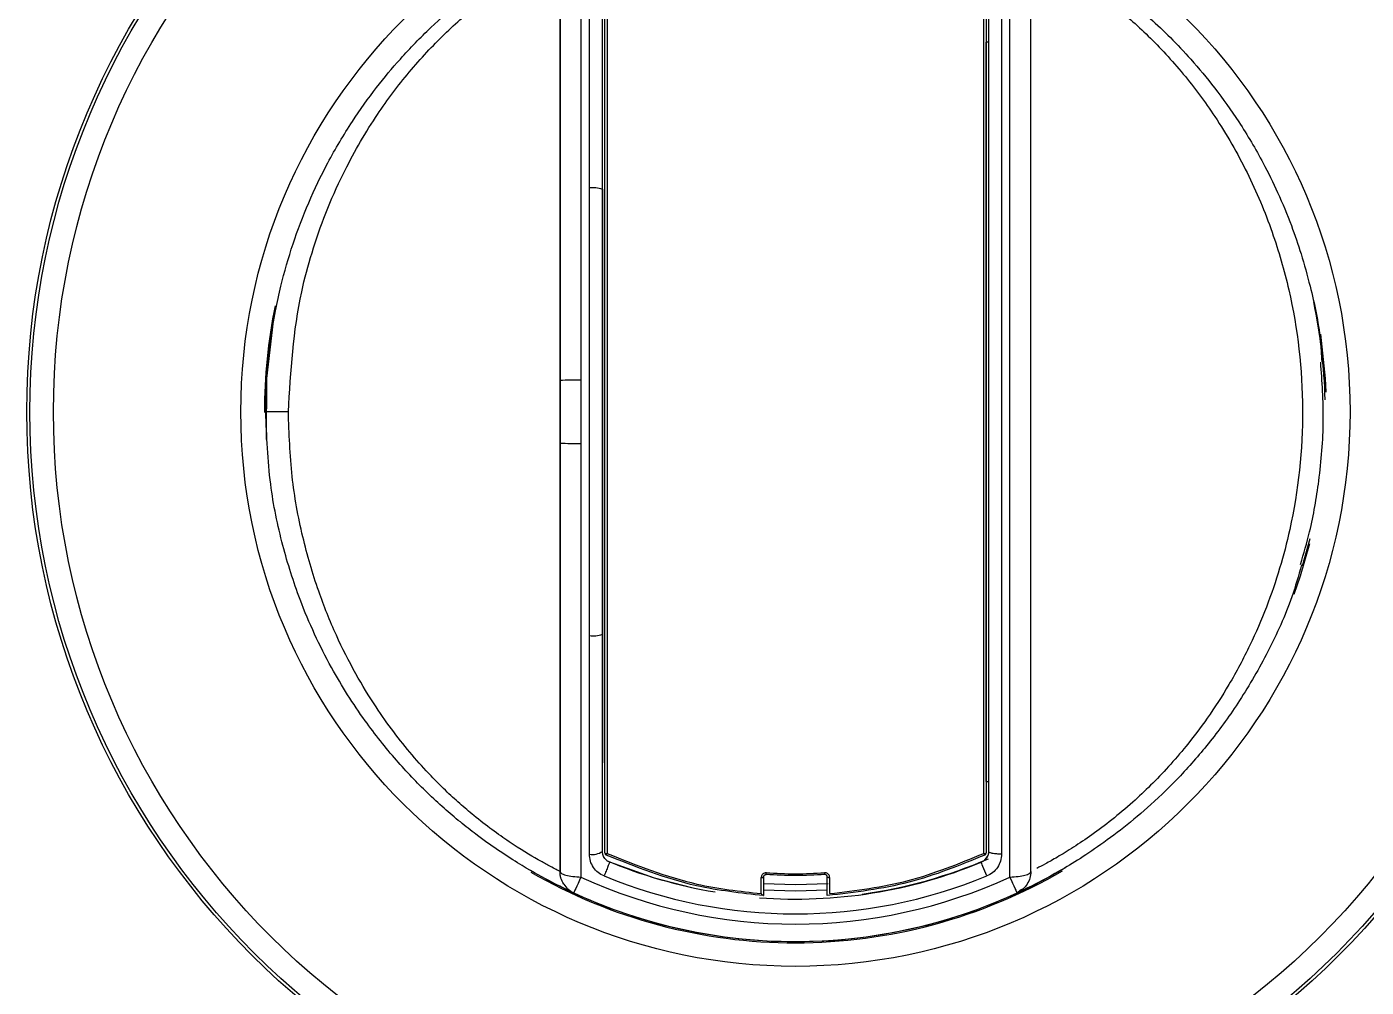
# Model space of a CAD drawing. Extents: x 14808 to 20058, y -13198 to -11680.
# Drawn here: x 19340.36 to 19354.58, y -12018.5 to -12008.3 of the extents above; entities that cross this region are included whole.
import ezdxf

# ---------------------------------------------------------------- set-up
doc = ezdxf.new("R2010")
doc.units = 0
doc.header["$LTSCALE"] = 7
doc.header["$MEASUREMENT"] = 0
doc.layers.add('Layer 5', color=7, linetype='CONTINUOUS')

# ---------------------------------------------------------------- blocks, each defined once
blk = doc.blocks.new('block 37')
at = {"layer": 'Layer 5', "color": 9, "lineweight": 25, "true_color": 0xc4c4c4}
blk.add_lwpolyline([(257.952, 160.02), (257.952, 120.969)], dxfattribs=at)
blk = doc.blocks.new('block 38')
at = {"layer": 'Layer 5', "color": 9, "lineweight": 25, "true_color": 0xc4c4c4}
blk.add_lwpolyline([(257.953, 160.02), (257.953, 120.969)], dxfattribs=at)
blk = doc.blocks.new('block 39')
at = {"layer": 'Layer 5', "color": 9, "lineweight": 25, "true_color": 0xc4c4c4}
blk.add_lwpolyline([(277.953, 120.969), (277.953, 160.02)], dxfattribs=at)
blk = doc.blocks.new('block 40')
at = {"layer": 'Layer 5', "color": 9, "lineweight": 25, "true_color": 0xc4c4c4}
blk.add_lwpolyline([(277.953, 120.969), (277.953, 160.02)], dxfattribs=at)
blk = doc.blocks.new('block 42')
at = {"layer": 'Layer 5', "color": 9, "lineweight": 25, "true_color": 0xc4c4c4}
blk.add_open_spline([(259.939, 121.431), (259.884, 121.487), (259.83, 121.544), (259.799, 121.609), (259.768, 121.675), (259.761, 121.749), (259.753, 121.823)], degree=3, knots=[0, 0, 0, 0, 1, 1, 1, 2, 2, 2, 2], dxfattribs=at)
blk = doc.blocks.new('block 43')
at = {"layer": 'Layer 5', "color": 9, "lineweight": 25, "true_color": 0xc4c4c4}
blk.add_lwpolyline([(276.153, 121.823), (276.133, 121.679)], dxfattribs=at)
blk = doc.blocks.new('block 44')
at = {"layer": 'Layer 5', "color": 9, "lineweight": 25, "true_color": 0xc4c4c4}
blk.add_lwpolyline([(276.106, 121.622), (276.068, 121.542)], dxfattribs=at)
blk = doc.blocks.new('block 45')
at = {"layer": 'Layer 5', "color": 9, "lineweight": 25, "true_color": 0xc4c4c4}
blk.add_lwpolyline([(276.12, 121.641), (275.967, 121.431)], dxfattribs=at)
blk = doc.blocks.new('block 46')
at = {"layer": 'Layer 5', "color": 9, "lineweight": 25, "true_color": 0xc4c4c4}
blk.add_lwpolyline([(277.365, 120.058), (277.549, 120.217)], dxfattribs=at)
blk = doc.blocks.new('block 47')
at = {"layer": 'Layer 5', "color": 9, "lineweight": 25, "true_color": 0xc4c4c4}
blk.add_lwpolyline([(277.603, 120.21), (277.604, 120.211)], dxfattribs=at)
blk = doc.blocks.new('block 49')
at = {"layer": 'Layer 5', "color": 9, "lineweight": 25, "true_color": 0xc4c4c4}
blk.add_open_spline([(289.406, 134.014), (289.542, 134.474), (289.679, 134.933), (289.792, 135.399), (289.966, 136.11), (290.087, 136.835), (290.181, 137.563), (290.292, 138.416), (290.368, 139.275), (290.374, 140.133), (290.38, 140.959), (290.322, 141.784), (290.264, 142.609)], degree=3, knots=[0, 0, 0, 0, 1, 1, 1, 2, 2, 2, 3, 3, 3, 4, 4, 4, 4], dxfattribs=at)
blk = doc.blocks.new('block 851')
at = {"layer": 'Layer 5', "color": 9, "lineweight": 25, "true_color": 0xc4c4c4}
blk.add_lwpolyline([(266.503, 120.026), (266.503, 120.714)], dxfattribs=at)
blk = doc.blocks.new('block 852')
at = {"layer": 'Layer 5', "color": 9, "lineweight": 25, "true_color": 0xc4c4c4}
blk.add_open_spline([(259.952, 121.736), (261.207, 121.234), (262.462, 120.731), (263.77, 120.436), (264.665, 120.235), (265.584, 120.13), (266.503, 120.026)], degree=3, knots=[0, 0, 0, 0, 1, 1, 1, 2, 2, 2, 2], dxfattribs=at)
blk = doc.blocks.new('block 853')
at = {"layer": 'Layer 5', "color": 9, "lineweight": 25, "true_color": 0xc4c4c4}
blk.add_lwpolyline([(259.952, 159.254), (259.952, 121.736)], dxfattribs=at)
blk = doc.blocks.new('block 855')
at = {"layer": 'Layer 5', "color": 9, "lineweight": 25, "true_color": 0xc4c4c4}
blk.add_lwpolyline([(275.953, 121.736), (275.953, 159.254)], dxfattribs=at)
blk = doc.blocks.new('block 856')
at = {"layer": 'Layer 5', "color": 9, "lineweight": 25, "true_color": 0xc4c4c4}
blk.add_open_spline([(269.403, 120.026), (270.53, 120.164), (271.658, 120.301), (272.746, 120.585), (273.842, 120.87), (274.897, 121.303), (275.953, 121.736)], degree=3, knots=[0, 0, 0, 0, 1, 1, 1, 2, 2, 2, 2], dxfattribs=at)
blk = doc.blocks.new('block 857')
at = {"layer": 'Layer 5', "color": 9, "lineweight": 25, "true_color": 0xc4c4c4}
blk.add_lwpolyline([(269.403, 120.714), (269.403, 120.026)], dxfattribs=at)
blk = doc.blocks.new('block 858')
at = {"layer": 'Layer 5', "color": 9, "lineweight": 25, "true_color": 0xc4c4c4}
blk.add_open_spline([(269.403, 120.714), (269.401, 120.735), (269.399, 120.757), (269.393, 120.777), (269.386, 120.798), (269.375, 120.818), (269.362, 120.835), (269.348, 120.853), (269.332, 120.868), (269.313, 120.88), (269.296, 120.893), (269.276, 120.902), (269.254, 120.907), (269.234, 120.913), (269.211, 120.913), (269.189, 120.913)], degree=3, knots=[0, 0, 0, 0, 1, 1, 1, 2, 2, 2, 3, 3, 3, 4, 4, 4, 5, 5, 5, 5], dxfattribs=at)
blk = doc.blocks.new('block 859')
at = {"layer": 'Layer 5', "color": 9, "lineweight": 25, "true_color": 0xc4c4c4}
blk.add_open_spline([(266.717, 120.913), (267.129, 120.893), (267.541, 120.871), (267.953, 120.871), (268.365, 120.871), (268.777, 120.893), (269.189, 120.913)], degree=3, knots=[0, 0, 0, 0, 1, 1, 1, 2, 2, 2, 2], dxfattribs=at)
blk = doc.blocks.new('block 860')
at = {"layer": 'Layer 5', "color": 9, "lineweight": 25, "true_color": 0xc4c4c4}
blk.add_open_spline([(266.717, 120.913), (266.699, 120.913), (266.681, 120.913), (266.664, 120.91), (266.642, 120.906), (266.621, 120.898), (266.601, 120.886), (266.581, 120.875), (266.564, 120.859), (266.549, 120.842), (266.534, 120.824), (266.522, 120.803), (266.515, 120.782), (266.507, 120.76), (266.505, 120.737), (266.503, 120.714)], degree=3, knots=[0, 0, 0, 0, 1, 1, 1, 2, 2, 2, 3, 3, 3, 4, 4, 4, 5, 5, 5, 5], dxfattribs=at)
blk = doc.blocks.new('block 861')
at = {"layer": 'Layer 5', "color": 9, "lineweight": 25, "true_color": 0xc4c4c4}
blk.add_open_spline([(259.853, 121.759), (259.881, 121.738), (259.918, 121.73), (259.952, 121.736)], degree=3, dxfattribs=at)
blk = doc.blocks.new('block 862')
at = {"layer": 'Layer 5', "color": 9, "lineweight": 25, "true_color": 0xc4c4c4}
blk.add_lwpolyline([(259.853, 121.759), (259.853, 159.231)], dxfattribs=at)
blk = doc.blocks.new('block 864')
at = {"layer": 'Layer 5', "color": 9, "lineweight": 25, "true_color": 0xc4c4c4}
blk.add_lwpolyline([(276.053, 159.231), (276.053, 121.759)], dxfattribs=at)
blk = doc.blocks.new('block 865')
at = {"layer": 'Layer 5', "color": 9, "lineweight": 25, "true_color": 0xc4c4c4}
blk.add_open_spline([(275.953, 121.736), (275.988, 121.73), (276.024, 121.738), (276.053, 121.759)], degree=3, dxfattribs=at)
blk = doc.blocks.new('block 870')
at = {"layer": 'Layer 5', "color": 9, "lineweight": 25, "true_color": 0xc4c4c4}
blk.add_open_spline([(266.503, 120.026), (266.513, 120.015), (266.522, 120.006), (266.531, 119.997), (266.543, 119.985), (266.555, 119.974), (266.567, 119.964), (266.575, 119.958), (266.582, 119.951), (266.588, 119.948), (266.593, 119.945), (266.596, 119.944), (266.599, 119.943)], degree=3, knots=[0, 0, 0, 0, 1, 1, 1, 2, 2, 2, 3, 3, 3, 4, 4, 4, 4], dxfattribs=at)
blk = doc.blocks.new('block 871')
at = {"layer": 'Layer 5', "color": 9, "lineweight": 25, "true_color": 0xc4c4c4}
blk.add_open_spline([(266.599, 119.943), (265.64, 120.048), (264.681, 120.153), (263.748, 120.363), (262.434, 120.659), (261.172, 121.163), (259.91, 121.668)], degree=3, knots=[0, 0, 0, 0, 1, 1, 1, 2, 2, 2, 2], dxfattribs=at)
blk = doc.blocks.new('block 872')
at = {"layer": 'Layer 5', "color": 9, "lineweight": 25, "true_color": 0xc4c4c4}
blk.add_open_spline([(259.91, 121.668), (259.929, 121.688), (259.943, 121.71), (259.952, 121.736)], degree=3, dxfattribs=at)
blk = doc.blocks.new('block 873')
at = {"layer": 'Layer 5', "color": 9, "lineweight": 25, "true_color": 0xc4c4c4}
blk.add_open_spline([(275.995, 121.668), (274.934, 121.233), (273.873, 120.798), (272.771, 120.512), (271.644, 120.219), (270.475, 120.081), (269.306, 119.943)], degree=3, knots=[0, 0, 0, 0, 1, 1, 1, 2, 2, 2, 2], dxfattribs=at)
blk = doc.blocks.new('block 874')
at = {"layer": 'Layer 5', "color": 9, "lineweight": 25, "true_color": 0xc4c4c4}
blk.add_open_spline([(275.953, 121.736), (275.962, 121.71), (275.976, 121.688), (275.995, 121.668)], degree=3, dxfattribs=at)
blk = doc.blocks.new('block 875')
at = {"layer": 'Layer 5', "color": 9, "lineweight": 25, "true_color": 0xc4c4c4}
blk.add_open_spline([(259.853, 121.759), (259.853, 121.72), (259.875, 121.684), (259.91, 121.668)], degree=3, dxfattribs=at)
blk = doc.blocks.new('block 876')
at = {"layer": 'Layer 5', "color": 9, "lineweight": 25, "true_color": 0xc4c4c4}
blk.add_open_spline([(275.995, 121.668), (276.03, 121.684), (276.053, 121.72), (276.053, 121.759)], degree=3, dxfattribs=at)
blk = doc.blocks.new('block 879')
at = {"layer": 'Layer 5', "color": 9, "lineweight": 25, "true_color": 0xc4c4c4}
blk.add_open_spline([(269.189, 120.913), (269.19, 120.888), (269.193, 120.863), (269.196, 120.837)], degree=3, dxfattribs=at)
blk = doc.blocks.new('block 880')
at = {"layer": 'Layer 5', "color": 9, "lineweight": 25, "true_color": 0xc4c4c4}
blk.add_open_spline([(269.196, 120.837), (268.782, 120.816), (268.367, 120.795), (267.953, 120.795), (267.539, 120.795), (267.124, 120.816), (266.71, 120.837)], degree=3, knots=[0, 0, 0, 0, 1, 1, 1, 2, 2, 2, 2], dxfattribs=at)
blk = doc.blocks.new('block 881')
at = {"layer": 'Layer 5', "color": 9, "lineweight": 25, "true_color": 0xc4c4c4}
blk.add_open_spline([(266.71, 120.837), (266.712, 120.863), (266.715, 120.888), (266.717, 120.913)], degree=3, dxfattribs=at)
blk = doc.blocks.new('block 882')
at = {"layer": 'Layer 5', "color": 9, "lineweight": 25, "true_color": 0xc4c4c4}
blk.add_open_spline([(266.603, 120.738), (266.604, 120.749), (266.605, 120.76), (266.608, 120.771), (266.612, 120.782), (266.618, 120.793), (266.626, 120.802), (266.633, 120.81), (266.642, 120.817), (266.652, 120.824), (266.661, 120.829), (266.672, 120.834), (266.683, 120.836), (266.692, 120.837), (266.701, 120.837), (266.71, 120.837)], degree=3, knots=[0, 0, 0, 0, 1, 1, 1, 2, 2, 2, 3, 3, 3, 4, 4, 4, 5, 5, 5, 5], dxfattribs=at)
blk = doc.blocks.new('block 883')
at = {"layer": 'Layer 5', "color": 9, "lineweight": 25, "true_color": 0xc4c4c4}
blk.add_open_spline([(266.503, 120.714), (266.538, 120.707), (266.575, 120.715), (266.603, 120.738)], degree=3, dxfattribs=at)
blk = doc.blocks.new('block 884')
at = {"layer": 'Layer 5', "color": 9, "lineweight": 25, "true_color": 0xc4c4c4}
blk.add_open_spline([(269.302, 120.738), (269.331, 120.715), (269.367, 120.707), (269.403, 120.714)], degree=3, dxfattribs=at)
blk = doc.blocks.new('block 885')
at = {"layer": 'Layer 5', "color": 9, "lineweight": 25, "true_color": 0xc4c4c4}
blk.add_open_spline([(269.302, 120.738), (269.302, 120.749), (269.301, 120.759), (269.298, 120.769), (269.294, 120.78), (269.289, 120.789), (269.282, 120.798), (269.276, 120.807), (269.267, 120.815), (269.258, 120.821), (269.249, 120.827), (269.239, 120.832), (269.229, 120.834), (269.218, 120.837), (269.207, 120.837), (269.196, 120.837)], degree=3, knots=[0, 0, 0, 0, 1, 1, 1, 2, 2, 2, 3, 3, 3, 4, 4, 4, 5, 5, 5, 5], dxfattribs=at)
blk = doc.blocks.new('block 886')
at = {"layer": 'Layer 5', "color": 9, "lineweight": 25, "true_color": 0xc4c4c4}
blk.add_lwpolyline([(266.603, 120.738), (266.603, 119.942)], dxfattribs=at)
blk = doc.blocks.new('block 887')
at = {"layer": 'Layer 5', "color": 9, "lineweight": 25, "true_color": 0xc4c4c4}
blk.add_lwpolyline([(266.603, 119.942), (266.599, 119.943)], dxfattribs=at)
blk = doc.blocks.new('block 888')
at = {"layer": 'Layer 5', "color": 9, "lineweight": 25, "true_color": 0xc4c4c4}
blk.add_lwpolyline([(269.302, 119.942), (269.302, 120.738)], dxfattribs=at)
blk = doc.blocks.new('block 889')
at = {"layer": 'Layer 5', "color": 9, "lineweight": 25, "true_color": 0xc4c4c4}
blk.add_lwpolyline([(259.753, 149.946), (259.753, 159.17)], dxfattribs=at)
blk = doc.blocks.new('block 890')
at = {"layer": 'Layer 5', "color": 9, "lineweight": 25, "true_color": 0xc4c4c4}
blk.add_open_spline([(259.753, 149.948), (259.753, 148.784), (259.753, 147.62), (259.753, 146.452), (259.753, 144.31), (259.753, 142.156), (259.753, 140.005), (259.753, 137.796), (259.753, 135.591), (259.753, 133.388), (259.753, 131.186), (259.753, 128.986), (259.753, 126.819), (259.753, 126.405), (259.753, 125.993), (259.753, 125.581)], degree=3, knots=[0, 0, 0, 0, 1, 1, 1, 2, 2, 2, 3, 3, 3, 4, 4, 4, 5, 5, 5, 5], dxfattribs=at)
blk = doc.blocks.new('block 891')
at = {"layer": 'Layer 5', "color": 9, "lineweight": 25, "true_color": 0xc4c4c4}
blk.add_lwpolyline([(259.753, 121.82), (259.753, 131.044)], dxfattribs=at)
blk = doc.blocks.new('block 893')
at = {"layer": 'Layer 5', "color": 9, "lineweight": 25, "true_color": 0xc4c4c4}
blk.add_lwpolyline([(259.2, 150.004), (259.2, 159.283)], dxfattribs=at)
blk = doc.blocks.new('block 894')
at = {"layer": 'Layer 5', "color": 9, "lineweight": 25, "true_color": 0xc4c4c4}
blk.add_lwpolyline([(259.2, 130.987), (259.2, 150.004)], dxfattribs=at)
blk = doc.blocks.new('block 895')
at = {"layer": 'Layer 5', "color": 9, "lineweight": 25, "true_color": 0xc4c4c4}
blk.add_lwpolyline([(259.2, 121.707), (259.2, 130.987)], dxfattribs=at)
blk = doc.blocks.new('block 896')
at = {"layer": 'Layer 5', "color": 9, "lineweight": 25, "true_color": 0xc4c4c4}
blk.add_open_spline([(259.822, 120.777), (259.735, 120.822), (259.648, 120.867), (259.571, 120.926), (259.494, 120.986), (259.428, 121.061), (259.373, 121.143), (259.317, 121.225), (259.272, 121.316), (259.245, 121.41), (259.217, 121.506), (259.209, 121.606), (259.2, 121.707)], degree=3, knots=[0, 0, 0, 0, 1, 1, 1, 2, 2, 2, 3, 3, 3, 4, 4, 4, 4], dxfattribs=at)
blk = doc.blocks.new('block 897')
at = {"layer": 'Layer 5', "color": 9, "lineweight": 25, "true_color": 0xc4c4c4}
blk.add_open_spline([(259.822, 120.777), (265.03, 118.63), (270.875, 118.63), (276.083, 120.777)], degree=3, dxfattribs=at)
blk = doc.blocks.new('block 898')
at = {"layer": 'Layer 5', "color": 9, "lineweight": 25, "true_color": 0xc4c4c4}
blk.add_open_spline([(276.705, 121.707), (276.697, 121.606), (276.688, 121.506), (276.66, 121.41), (276.634, 121.316), (276.589, 121.225), (276.532, 121.143), (276.477, 121.061), (276.411, 120.986), (276.334, 120.926), (276.257, 120.867), (276.17, 120.822), (276.083, 120.777)], degree=3, knots=[0, 0, 0, 0, 1, 1, 1, 2, 2, 2, 3, 3, 3, 4, 4, 4, 4], dxfattribs=at)
blk = doc.blocks.new('block 899')
at = {"layer": 'Layer 5', "color": 9, "lineweight": 25, "true_color": 0xc4c4c4}
blk.add_open_spline([(276.705, 159.283), (276.705, 158.377), (276.705, 157.471), (276.705, 156.561), (276.705, 155.645), (276.705, 154.724), (276.705, 153.801), (276.705, 152.871), (276.705, 151.94), (276.705, 151.005), (276.705, 150.065), (276.705, 149.122), (276.705, 148.178), (276.705, 147.227), (276.705, 146.274), (276.705, 145.32), (276.705, 144.36), (276.705, 143.399), (276.705, 142.437), (276.705, 140.083), (276.705, 137.727), (276.705, 135.375), (276.705, 133.056), (276.705, 130.743), (276.705, 128.45), (276.705, 126.189), (276.705, 123.948), (276.705, 121.707)], degree=3, knots=[0, 0, 0, 0, 1, 1, 1, 2, 2, 2, 3, 3, 3, 4, 4, 4, 5, 5, 5, 6, 6, 6, 7, 7, 7, 8, 8, 8, 9, 9, 9, 9], dxfattribs=at)
blk = doc.blocks.new('block 902')
at = {"layer": 'Layer 5', "color": 9, "lineweight": 25, "true_color": 0xc4c4c4}
blk.add_lwpolyline([(258.843, 141.839), (258.843, 139.15)], dxfattribs=at)
blk = doc.blocks.new('block 903')
at = {"layer": 'Layer 5', "color": 9, "lineweight": 25, "true_color": 0xc4c4c4}
blk.add_open_spline([(258.843, 160.259), (258.843, 157.259), (258.843, 154.26), (258.843, 151.227), (258.843, 148.121), (258.843, 144.98), (258.843, 141.839)], degree=3, knots=[0, 0, 0, 0, 1, 1, 1, 2, 2, 2, 2], dxfattribs=at)
blk = doc.blocks.new('block 905')
at = {"layer": 'Layer 5', "color": 9, "lineweight": 25, "true_color": 0xc4c4c4}
blk.add_open_spline([(277.062, 120.731), (277.062, 123.94), (277.062, 127.15), (277.062, 130.394), (277.062, 133.718), (277.062, 137.078), (277.062, 140.439), (277.062, 143.819), (277.062, 147.199), (277.062, 150.542), (277.062, 153.805), (277.062, 157.032), (277.062, 160.259)], degree=3, knots=[0, 0, 0, 0, 1, 1, 1, 2, 2, 2, 3, 3, 3, 4, 4, 4, 4], dxfattribs=at)
blk = doc.blocks.new('block 906')
at = {"layer": 'Layer 5', "color": 9, "lineweight": 25, "true_color": 0xc4c4c4}
blk.add_open_spline([(258.843, 120.731), (264.624, 118.067), (271.281, 118.067), (277.062, 120.731)], degree=3, dxfattribs=at)
blk = doc.blocks.new('block 907')
at = {"layer": 'Layer 5', "color": 9, "lineweight": 25, "true_color": 0xc4c4c4}
blk.add_open_spline([(258.843, 139.15), (258.843, 136.01), (258.843, 132.869), (258.843, 129.763), (258.843, 126.731), (258.843, 123.731), (258.843, 120.731)], degree=3, knots=[0, 0, 0, 0, 1, 1, 1, 2, 2, 2, 2], dxfattribs=at)
blk = doc.blocks.new('block 908')
at = {"layer": 'Layer 5', "color": 9, "lineweight": 25, "true_color": 0xc4c4c4}
blk.add_open_spline([(276.705, 121.707), (276.672, 121.706), (276.639, 121.706), (276.606, 121.707), (276.571, 121.708), (276.536, 121.709), (276.503, 121.712), (276.468, 121.714), (276.434, 121.717), (276.402, 121.721), (276.37, 121.726), (276.34, 121.731), (276.313, 121.737), (276.286, 121.742), (276.262, 121.749), (276.241, 121.756), (276.22, 121.762), (276.203, 121.77), (276.19, 121.777), (276.167, 121.79), (276.16, 121.805), (276.153, 121.82)], degree=3, knots=[0, 0, 0, 0, 1, 1, 1, 2, 2, 2, 3, 3, 3, 4, 4, 4, 5, 5, 5, 6, 6, 6, 7, 7, 7, 7], dxfattribs=at)
blk = doc.blocks.new('block 909')
at = {"layer": 'Layer 5', "color": 9, "lineweight": 25, "true_color": 0xc4c4c4}
blk.add_open_spline([(276.153, 159.17), (276.153, 157.883), (276.153, 156.596), (276.153, 155.302), (276.153, 154.007), (276.153, 152.705), (276.153, 151.4), (276.153, 149.911), (276.153, 148.418), (276.153, 146.922), (276.153, 145.426), (276.153, 143.926), (276.153, 142.425), (276.153, 141.957), (276.153, 141.49), (276.153, 141.022), (276.153, 140.555), (276.153, 140.087), (276.153, 139.62), (276.153, 139.152), (276.153, 138.685), (276.153, 138.218), (276.153, 137.751), (276.153, 137.284), (276.153, 136.816), (276.153, 136.35), (276.153, 135.883), (276.153, 135.416), (276.153, 134.719), (276.153, 134.023), (276.153, 133.328), (276.153, 131.392), (276.153, 129.46), (276.153, 127.543), (276.153, 125.625), (276.153, 123.722), (276.153, 121.82)], degree=3, knots=[0, 0, 0, 0, 1, 1, 1, 2, 2, 2, 3, 3, 3, 4, 4, 4, 5, 5, 5, 6, 6, 6, 7, 7, 7, 8, 8, 8, 9, 9, 9, 10, 10, 10, 11, 11, 11, 12, 12, 12, 12], dxfattribs=at)
blk = doc.blocks.new('block 911')
at = {"layer": 'Layer 5', "color": 9, "lineweight": 25, "true_color": 0xc4c4c4}
blk.add_open_spline([(259.753, 149.946), (259.575, 150.005), (259.386, 150.025), (259.2, 150.004)], degree=3, dxfattribs=at)
blk = doc.blocks.new('block 912')
at = {"layer": 'Layer 5', "color": 9, "lineweight": 25, "true_color": 0xc4c4c4}
blk.add_open_spline([(259.753, 131.044), (259.753, 134.194), (259.753, 137.344), (259.753, 140.495), (259.753, 143.645), (259.753, 146.796), (259.753, 149.946)], degree=3, knots=[0, 0, 0, 0, 1, 1, 1, 2, 2, 2, 2], dxfattribs=at)
blk = doc.blocks.new('block 913')
at = {"layer": 'Layer 5', "color": 9, "lineweight": 25, "true_color": 0xc4c4c4}
blk.add_open_spline([(259.2, 130.987), (259.386, 130.965), (259.575, 130.985), (259.753, 131.044)], degree=3, dxfattribs=at)
blk = doc.blocks.new('block 914')
at = {"layer": 'Layer 5', "color": 9, "lineweight": 25, "true_color": 0xc4c4c4}
blk.add_lwpolyline([(257.953, 139.167), (257.953, 141.824)], dxfattribs=at)
blk = doc.blocks.new('block 915')
at = {"layer": 'Layer 5', "color": 9, "lineweight": 25, "true_color": 0xc4c4c4}
blk.add_open_spline([(258.843, 141.839), (258.546, 141.844), (258.249, 141.839), (257.953, 141.824)], degree=3, dxfattribs=at)
blk = doc.blocks.new('block 916')
at = {"layer": 'Layer 5', "color": 9, "lineweight": 25, "true_color": 0xc4c4c4}
blk.add_open_spline([(257.953, 139.167), (258.249, 139.151), (258.546, 139.146), (258.843, 139.15)], degree=3, dxfattribs=at)
blk = doc.blocks.new('block 917')
at = {"layer": 'Layer 5', "color": 9, "lineweight": 25, "true_color": 0xc4c4c4}
blk.add_open_spline([(277.952, 120.969), (277.952, 122.379), (277.952, 123.788), (277.952, 125.208), (277.952, 126.626), (277.952, 128.054), (277.952, 129.487), (277.952, 130.787), (277.952, 132.09), (277.952, 133.397), (277.952, 134.567), (277.952, 135.74), (277.952, 136.914), (277.952, 138.089), (277.952, 139.265), (277.952, 140.44), (277.952, 141.598), (277.952, 142.756), (277.952, 143.913), (277.952, 145.07), (277.952, 146.225), (277.952, 147.378), (277.952, 148.692), (277.952, 150.004), (277.952, 151.311), (277.952, 152.776), (277.952, 154.237), (277.952, 155.687), (277.952, 157.138), (277.952, 158.579), (277.952, 160.02)], degree=3, knots=[0, 0, 0, 0, 1, 1, 1, 2, 2, 2, 3, 3, 3, 4, 4, 4, 5, 5, 5, 6, 6, 6, 7, 7, 7, 8, 8, 8, 9, 9, 9, 10, 10, 10, 10], dxfattribs=at)
blk = doc.blocks.new('block 918')
at = {"layer": 'Layer 5', "color": 9, "lineweight": 25, "true_color": 0xc4c4c4}
blk.add_open_spline([(277.062, 120.731), (277.184, 120.738), (277.306, 120.744), (277.416, 120.757), (277.522, 120.77), (277.617, 120.788), (277.697, 120.809), (277.782, 120.832), (277.851, 120.858), (277.891, 120.886), (277.928, 120.913), (277.941, 120.941), (277.952, 120.969)], degree=3, knots=[0, 0, 0, 0, 1, 1, 1, 2, 2, 2, 3, 3, 3, 4, 4, 4, 4], dxfattribs=at)
blk = doc.blocks.new('block 920')
at = {"layer": 'Layer 5', "color": 9, "lineweight": 25, "true_color": 0xc4c4c4}
blk.add_open_spline([(257.953, 141.824), (257.953, 143.228), (257.953, 144.633), (257.953, 146.036), (257.953, 147.438), (257.953, 148.836), (257.953, 150.232), (257.953, 151.88), (257.953, 153.523), (257.953, 155.154), (257.953, 156.784), (257.953, 158.403), (257.953, 160.02)], degree=3, knots=[0, 0, 0, 0, 1, 1, 1, 2, 2, 2, 3, 3, 3, 4, 4, 4, 4], dxfattribs=at)
blk = doc.blocks.new('block 922')
at = {"layer": 'Layer 5', "color": 9, "lineweight": 25, "true_color": 0xc4c4c4}
blk.add_open_spline([(257.953, 120.969), (257.953, 122.596), (257.953, 124.223), (257.953, 125.862), (257.953, 127.502), (257.953, 129.153), (257.953, 130.81), (257.953, 132.197), (257.953, 133.588), (257.953, 134.981), (257.953, 136.375), (257.953, 137.771), (257.953, 139.167)], degree=3, knots=[0, 0, 0, 0, 1, 1, 1, 2, 2, 2, 3, 3, 3, 4, 4, 4, 4], dxfattribs=at)
blk = doc.blocks.new('block 923')
at = {"layer": 'Layer 5', "color": 9, "lineweight": 25, "true_color": 0xc4c4c4}
blk.add_open_spline([(257.953, 120.969), (257.965, 120.941), (257.977, 120.913), (258.014, 120.886), (258.053, 120.859), (258.119, 120.834), (258.201, 120.811), (258.284, 120.788), (258.384, 120.769), (258.495, 120.756), (258.603, 120.744), (258.723, 120.738), (258.843, 120.731)], degree=3, knots=[0, 0, 0, 0, 1, 1, 1, 2, 2, 2, 3, 3, 3, 4, 4, 4, 4], dxfattribs=at)
blk = doc.blocks.new('block 925')
at = {"layer": 'Layer 5', "color": 9, "lineweight": 25, "true_color": 0xc4c4c4}
blk.add_open_spline([(259.2, 121.707), (259.392, 121.668), (259.591, 121.709), (259.753, 121.82)], degree=3, dxfattribs=at)
blk = doc.blocks.new('block 926')
at = {"layer": 'Layer 5', "color": 9, "lineweight": 25, "true_color": 0xc4c4c4}
blk.add_lwpolyline([(276.053, 124.79), (276.053, 156.199)], dxfattribs=at)
blk = doc.blocks.new('block 927')
at = {"layer": 'Layer 5', "color": 9, "lineweight": 25, "true_color": 0xc4c4c4}
blk.add_lwpolyline([(275.843, 121.358), (275.969, 121.436)], dxfattribs=at)
blk = doc.blocks.new('block 929')
at = {"layer": 'Layer 5', "color": 9, "lineweight": 25, "true_color": 0xc4c4c4}
blk.add_lwpolyline([(276.053, 124.79), (276.153, 124.79)], dxfattribs=at)
blk = doc.blocks.new('block 930')
at = {"layer": 'Layer 5', "color": 9, "lineweight": 25, "true_color": 0xc4c4c4}
blk.add_lwpolyline([(276.153, 156.199), (276.053, 156.199)], dxfattribs=at)
blk = doc.blocks.new('block 933')
at = {"layer": 'Layer 5', "color": 9, "lineweight": 25, "true_color": 0xc4c4c4}
blk.add_open_spline([(260.062, 121.358), (260.017, 121.381), (259.973, 121.404), (259.935, 121.434), (259.895, 121.465), (259.863, 121.504), (259.835, 121.544), (259.808, 121.586), (259.786, 121.631), (259.773, 121.677), (259.761, 121.723), (259.757, 121.772), (259.753, 121.82)], degree=3, knots=[0, 0, 0, 0, 1, 1, 1, 2, 2, 2, 3, 3, 3, 4, 4, 4, 4], dxfattribs=at)
blk = doc.blocks.new('block 934')
at = {"layer": 'Layer 5', "color": 9, "lineweight": 25, "true_color": 0xc4c4c4}
blk.add_open_spline([(260.062, 121.358), (260.061, 121.356), (260.06, 121.353), (260.057, 121.346), (260.054, 121.338), (260.049, 121.326), (260.043, 121.31), (260.036, 121.294), (260.028, 121.276), (260.019, 121.253), (260.01, 121.231), (259.999, 121.205), (259.988, 121.177), (259.976, 121.15), (259.963, 121.119), (259.95, 121.087), (259.937, 121.054), (259.923, 121.021), (259.909, 120.986), (259.895, 120.952), (259.88, 120.916), (259.866, 120.882), (259.851, 120.846), (259.837, 120.811), (259.822, 120.777)], degree=3, knots=[0, 0, 0, 0, 1, 1, 1, 2, 2, 2, 3, 3, 3, 4, 4, 4, 5, 5, 5, 6, 6, 6, 7, 7, 7, 8, 8, 8, 8], dxfattribs=at)
blk = doc.blocks.new('block 935')
at = {"layer": 'Layer 5', "color": 9, "lineweight": 25, "true_color": 0xc4c4c4}
blk.add_lwpolyline([(276.083, 120.777), (276.04, 120.882), (275.996, 120.986), (275.955, 121.087), (275.918, 121.177), (275.887, 121.253), (275.863, 121.31), (275.848, 121.346), (275.843, 121.358)], dxfattribs=at)
blk = doc.blocks.new('block 936')
at = {"layer": 'Layer 5', "color": 9, "lineweight": 25, "true_color": 0xc4c4c4}
blk.add_open_spline([(276.153, 121.82), (276.149, 121.772), (276.145, 121.723), (276.132, 121.677), (276.119, 121.631), (276.098, 121.586), (276.07, 121.544), (276.043, 121.504), (276.01, 121.465), (275.971, 121.434), (275.932, 121.404), (275.888, 121.381), (275.843, 121.358)], degree=3, knots=[0, 0, 0, 0, 1, 1, 1, 2, 2, 2, 3, 3, 3, 4, 4, 4, 4], dxfattribs=at)
blk = doc.blocks.new('block 939')
at = {"layer": 'Layer 5', "color": 9, "lineweight": 25, "true_color": 0xc4c4c4}
blk.add_lwpolyline([(277.372, 120.061), (277.366, 120.073), (277.349, 120.109), (277.322, 120.168), (277.285, 120.248), (277.239, 120.347), (277.186, 120.463), (277.127, 120.592), (277.062, 120.731)], dxfattribs=at)
blk = doc.blocks.new('block 940')
at = {"layer": 'Layer 5', "color": 9, "lineweight": 25, "true_color": 0xc4c4c4}
blk.add_open_spline([(277.952, 120.969), (277.945, 120.874), (277.939, 120.778), (277.912, 120.689), (277.886, 120.598), (277.841, 120.514), (277.795, 120.43)], degree=3, knots=[0, 0, 0, 0, 1, 1, 1, 2, 2, 2, 2], dxfattribs=at)
blk = doc.blocks.new('block 941')
at = {"layer": 'Layer 5', "color": 9, "lineweight": 25, "true_color": 0xc4c4c4}
blk.add_open_spline([(277.795, 120.43), (277.737, 120.354), (277.68, 120.277), (277.609, 120.215), (277.539, 120.154), (277.455, 120.108), (277.372, 120.061)], degree=3, knots=[0, 0, 0, 0, 1, 1, 1, 2, 2, 2, 2], dxfattribs=at)
blk = doc.blocks.new('block 947')
at = {"layer": 'Layer 5', "color": 9, "lineweight": 25, "true_color": 0xc4c4c4}
blk.add_open_spline([(266.42, 119.851), (269.636, 119.613), (272.863, 120.128), (275.843, 121.358)], degree=3, dxfattribs=at)
blk = doc.blocks.new('block 948')
at = {"layer": 'Layer 5', "color": 9, "lineweight": 25, "true_color": 0xc4c4c4}
blk.add_lwpolyline([(263.546, 120.27), (261.968, 120.679), (260.062, 121.358)], dxfattribs=at)
blk = doc.blocks.new('block 952')
at = {"layer": 'Layer 5', "color": 9, "lineweight": 25, "true_color": 0xc4c4c4}
blk.add_lwpolyline([(258.843, 120.731), (258.779, 120.592), (258.719, 120.463), (258.666, 120.347), (258.62, 120.248), (258.583, 120.168), (258.556, 120.109), (258.54, 120.073), (258.534, 120.061)], dxfattribs=at)
blk = doc.blocks.new('block 953')
at = {"layer": 'Layer 5', "color": 9, "lineweight": 25, "true_color": 0xc4c4c4}
blk.add_open_spline([(258.111, 120.43), (258.213, 120.269), (258.361, 120.141), (258.534, 120.061)], degree=3, dxfattribs=at)
blk = doc.blocks.new('block 954')
at = {"layer": 'Layer 5', "color": 9, "lineweight": 25, "true_color": 0xc4c4c4}
blk.add_open_spline([(258.111, 120.43), (258.065, 120.514), (258.019, 120.598), (257.993, 120.689), (257.967, 120.778), (257.96, 120.874), (257.953, 120.969)], degree=3, knots=[0, 0, 0, 0, 1, 1, 1, 2, 2, 2, 2], dxfattribs=at)
blk = doc.blocks.new('block 955')
at = {"layer": 'Layer 5', "color": 9, "lineweight": 25, "true_color": 0xc4c4c4}
blk.add_open_spline([(258.534, 120.061), (264.511, 117.306), (271.394, 117.306), (277.372, 120.061)], degree=3, dxfattribs=at)
blk = doc.blocks.new('block 957')
at = {"layer": 'Layer 5', "color": 9, "lineweight": 25, "true_color": 0xc4c4c4}
blk.add_open_spline([(257.991, 120.698), (257.99, 120.7), (257.989, 120.703), (257.988, 120.706), (257.954, 120.787), (257.953, 120.878), (257.953, 120.969)], degree=3, knots=[0, 0, 0, 0, 1, 1, 1, 2, 2, 2, 2], dxfattribs=at)
blk = doc.blocks.new('block 958')
at = {"layer": 'Layer 5', "color": 9, "lineweight": 25, "true_color": 0xc4c4c4}
blk.add_lwpolyline([(269.338, 120.443), (267.953, 120.395), (266.603, 120.441)], dxfattribs=at)
blk = doc.blocks.new('block 959')
at = {"layer": 'Layer 5', "color": 9, "lineweight": 25, "true_color": 0xc4c4c4}
blk.add_open_spline([(289.451, 133.989), (289.32, 133.533), (289.188, 133.076), (289.033, 132.629), (288.756, 131.83), (288.401, 131.058), (288.014, 130.307), (287.645, 129.591), (287.247, 128.895), (286.815, 128.228), (286.425, 127.627), (286.008, 127.05), (285.57, 126.5), (285.162, 125.986), (284.737, 125.497), (284.302, 125.036), (283.892, 124.603), (283.473, 124.195), (283.052, 123.815), (282.281, 123.117), (281.502, 122.512), (280.787, 122.014), (280.112, 121.545), (279.494, 121.17), (278.971, 120.877), (278.457, 120.589), (278.036, 120.38), (277.784, 120.257), (277.534, 120.134), (277.453, 120.097), (277.371, 120.061)], degree=3, knots=[0, 0, 0, 0, 1, 1, 1, 2, 2, 2, 3, 3, 3, 4, 4, 4, 5, 5, 5, 6, 6, 6, 7, 7, 7, 8, 8, 8, 9, 9, 9, 10, 10, 10, 10], dxfattribs=at)
blk = doc.blocks.new('block 960')
at = {"layer": 'Layer 5', "color": 9, "lineweight": 25, "true_color": 0xc4c4c4}
blk.add_open_spline([(277.372, 160.929), (277.385, 160.922), (277.398, 160.916), (277.442, 160.896), (277.485, 160.876), (277.558, 160.842), (277.653, 160.796), (277.869, 160.694), (278.198, 160.534), (278.624, 160.303), (279.058, 160.069), (279.594, 159.762), (280.189, 159.377), (280.496, 159.178), (280.819, 158.958), (281.151, 158.717), (281.492, 158.47), (281.843, 158.201), (282.197, 157.911), (282.472, 157.687), (282.749, 157.45), (283.025, 157.2), (283.31, 156.943), (283.595, 156.673), (283.877, 156.39), (284.17, 156.097), (284.459, 155.791), (284.743, 155.473), (285.09, 155.084), (285.428, 154.677), (285.754, 154.256), (286.114, 153.791), (286.458, 153.307), (286.784, 152.809), (287.152, 152.246), (287.497, 151.663), (287.816, 151.064), (288.034, 150.654), (288.24, 150.236), (288.433, 149.812), (288.643, 149.35), (288.837, 148.881), (289.016, 148.406), (289.165, 148.008), (289.305, 147.606), (289.43, 147.201), (289.57, 146.749), (289.694, 146.294), (289.81, 145.835), (290, 145.082), (290.167, 144.321), (290.244, 143.55), (290.275, 143.239), (290.292, 142.926), (290.309, 142.613)], degree=3, knots=[0, 0, 0, 0, 1, 1, 1, 2, 2, 2, 3, 3, 3, 4, 4, 4, 5, 5, 5, 6, 6, 6, 7, 7, 7, 8, 8, 8, 9, 9, 9, 10, 10, 10, 11, 11, 11, 12, 12, 12, 13, 13, 13, 14, 14, 14, 15, 15, 15, 16, 16, 16, 17, 17, 17, 18, 18, 18, 18], dxfattribs=at)
blk = doc.blocks.new('block 961')
at = {"layer": 'Layer 5', "color": 9, "lineweight": 25, "true_color": 0xc4c4c4}
blk.add_open_spline([(257.953, 120.969), (257.942, 120.975), (257.932, 120.979), (257.898, 120.997), (257.865, 121.013), (257.81, 121.041), (257.738, 121.079), (257.657, 121.12), (257.556, 121.172), (257.434, 121.238), (257.316, 121.302), (257.177, 121.378), (257.02, 121.467), (256.684, 121.659), (256.263, 121.912), (255.787, 122.233), (255.557, 122.388), (255.314, 122.559), (255.061, 122.745), (254.812, 122.929), (254.554, 123.13), (254.291, 123.345), (254.094, 123.507), (253.894, 123.677), (253.693, 123.855), (253.491, 124.034), (253.288, 124.221), (253.085, 124.416), (252.881, 124.613), (252.678, 124.816), (252.476, 125.027), (252.204, 125.311), (251.936, 125.609), (251.672, 125.918), (251.405, 126.232), (251.143, 126.558), (250.89, 126.894), (250.631, 127.237), (250.381, 127.592), (250.139, 127.956), (249.837, 128.412), (249.55, 128.883), (249.28, 129.366), (248.983, 129.899), (248.706, 130.446), (248.453, 131.005), (248.175, 131.614), (247.925, 132.239), (247.703, 132.873), (247.438, 133.632), (247.215, 134.405), (247.029, 135.188), (246.829, 136.032), (246.672, 136.888), (246.577, 137.749), (246.477, 138.66), (246.446, 139.577), (246.415, 140.495)], degree=3, knots=[0, 0, 0, 0, 1, 1, 1, 2, 2, 2, 3, 3, 3, 4, 4, 4, 5, 5, 5, 6, 6, 6, 7, 7, 7, 8, 8, 8, 9, 9, 9, 10, 10, 10, 11, 11, 11, 12, 12, 12, 13, 13, 13, 14, 14, 14, 15, 15, 15, 16, 16, 16, 17, 17, 17, 18, 18, 18, 19, 19, 19, 19], dxfattribs=at)
blk = doc.blocks.new('block 962')
at = {"layer": 'Layer 5', "color": 9, "lineweight": 25, "true_color": 0xc4c4c4}
blk.add_open_spline([(246.415, 140.495), (246.517, 142.211), (246.619, 143.928), (246.982, 145.599), (247.102, 146.155), (247.252, 146.707), (247.42, 147.252), (247.595, 147.821), (247.79, 148.382), (248.007, 148.934), (248.229, 149.499), (248.475, 150.055), (248.743, 150.598), (249.153, 151.432), (249.614, 152.238), (250.118, 153.002), (250.538, 153.639), (250.988, 154.246), (251.458, 154.816), (251.7, 155.11), (251.948, 155.394), (252.199, 155.667), (252.447, 155.937), (252.698, 156.196), (252.95, 156.442), (253.2, 156.688), (253.451, 156.921), (253.7, 157.141), (254.292, 157.665), (254.876, 158.118), (255.405, 158.493), (255.676, 158.685), (255.933, 158.857), (256.172, 159.01), (256.416, 159.166), (256.642, 159.303), (256.843, 159.42), (257.028, 159.528), (257.193, 159.621), (257.336, 159.699), (257.484, 159.779), (257.61, 159.845), (257.7, 159.892), (257.858, 159.974), (257.905, 159.997), (257.953, 160.02)], degree=3, knots=[0, 0, 0, 0, 1, 1, 1, 2, 2, 2, 3, 3, 3, 4, 4, 4, 5, 5, 5, 6, 6, 6, 7, 7, 7, 8, 8, 8, 9, 9, 9, 10, 10, 10, 11, 11, 11, 12, 12, 12, 13, 13, 13, 14, 14, 14, 15, 15, 15, 15], dxfattribs=at)
blk = doc.blocks.new('block 963')
at = {"layer": 'Layer 5', "color": 9, "lineweight": 25, "true_color": 0xc4c4c4}
blk.add_open_spline([(246.415, 140.495), (246.292, 140.495), (246.169, 140.495), (246.057, 140.495), (245.936, 140.495), (245.825, 140.495), (245.732, 140.495), (245.639, 140.495), (245.564, 140.495), (245.52, 140.495), (245.479, 140.495), (245.466, 140.495), (245.453, 140.495)], degree=3, knots=[0, 0, 0, 0, 1, 1, 1, 2, 2, 2, 3, 3, 3, 4, 4, 4, 4], dxfattribs=at)
blk = doc.blocks.new('block 964')
at = {"layer": 'Layer 5', "color": 9, "lineweight": 25, "true_color": 0xc4c4c4}
blk.add_open_spline([(245.453, 140.495), (245.464, 141.036), (245.475, 141.578), (245.511, 142.117), (245.544, 142.596), (245.595, 143.073), (245.661, 143.55), (245.719, 143.964), (245.786, 144.377), (245.866, 144.788), (245.934, 145.139), (246.011, 145.488), (246.096, 145.836), (246.244, 146.439), (246.416, 147.037), (246.613, 147.626), (246.811, 148.218), (247.033, 148.802), (247.279, 149.375), (247.527, 149.951), (247.798, 150.517), (248.092, 151.069), (248.414, 151.674), (248.763, 152.263), (249.136, 152.831), (249.461, 153.328), (249.805, 153.809), (250.164, 154.272), (250.489, 154.691), (250.825, 155.095), (251.171, 155.482), (251.592, 155.953), (252.025, 156.399), (252.463, 156.815), (252.879, 157.209), (253.298, 157.577), (253.713, 157.916), (254.411, 158.486), (255.097, 158.975), (255.715, 159.375), (256.308, 159.761), (256.839, 160.064), (257.276, 160.3), (257.492, 160.417), (257.685, 160.516), (257.843, 160.596), (258.001, 160.675), (258.124, 160.735), (258.248, 160.794)], degree=3, knots=[0, 0, 0, 0, 1, 1, 1, 2, 2, 2, 3, 3, 3, 4, 4, 4, 5, 5, 5, 6, 6, 6, 7, 7, 7, 8, 8, 8, 9, 9, 9, 10, 10, 10, 11, 11, 11, 12, 12, 12, 13, 13, 13, 14, 14, 14, 15, 15, 15, 16, 16, 16, 16], dxfattribs=at)
blk = doc.blocks.new('block 966')
at = {"layer": 'Layer 5', "color": 9, "lineweight": 25, "true_color": 0xc4c4c4}
blk.add_open_spline([(258.473, 120.089), (258.42, 120.114), (258.367, 120.139), (258.291, 120.175), (258.122, 120.255), (257.838, 120.392), (257.477, 120.582), (257.109, 120.776), (256.66, 121.025), (256.15, 121.339), (255.614, 121.67), (255.011, 122.073), (254.383, 122.547), (254.164, 122.713), (253.942, 122.887), (253.719, 123.07), (253.49, 123.256), (253.261, 123.452), (253.031, 123.655), (252.795, 123.864), (252.559, 124.081), (252.325, 124.308), (251.876, 124.741), (251.432, 125.206), (251.003, 125.698), (250.541, 126.227), (250.096, 126.786), (249.676, 127.372), (249.161, 128.089), (248.682, 128.846), (248.249, 129.631), (247.738, 130.557), (247.29, 131.524), (246.914, 132.518), (246.63, 133.27), (246.386, 134.038), (246.181, 134.817), (245.956, 135.672), (245.777, 136.541), (245.664, 137.417), (245.533, 138.436), (245.493, 139.466), (245.453, 140.495)], degree=3, knots=[0, 0, 0, 0, 1, 1, 1, 2, 2, 2, 3, 3, 3, 4, 4, 4, 5, 5, 5, 6, 6, 6, 7, 7, 7, 8, 8, 8, 9, 9, 9, 10, 10, 10, 11, 11, 11, 12, 12, 12, 13, 13, 13, 14, 14, 14, 14], dxfattribs=at)
blk = doc.blocks.new('block 1000')
at = {"layer": 'Layer 5', "color": 9, "lineweight": 25, "true_color": 0xc4c4c4}
blk.add_open_spline([(291.51, 140.495), (291.51, 153.505), (280.963, 164.052), (267.953, 164.052), (254.943, 164.052), (244.396, 153.505), (244.396, 140.495), (244.396, 127.485), (254.943, 116.938), (267.953, 116.938), (280.963, 116.938), (291.51, 127.485), (291.51, 140.495), (291.51, 140.495), (291.51, 140.495), (291.51, 140.495)], degree=3, knots=[0, 0, 0, 0, 1, 1, 1, 2, 2, 2, 3, 3, 3, 4, 4, 4, 5, 5, 5, 5], dxfattribs=at)
blk = doc.blocks.new('block 1001')
at = {"layer": 'Layer 5', "color": 9, "lineweight": 25, "true_color": 0xc4c4c4}
blk.add_open_spline([(299.47, 140.495), (299.47, 157.902), (285.359, 172.012), (267.953, 172.012), (250.546, 172.012), (236.436, 157.902), (236.436, 140.495), (236.436, 123.088), (250.546, 108.977), (267.953, 108.977), (285.359, 108.977), (299.47, 123.088), (299.47, 140.495), (299.47, 140.495), (299.47, 140.495), (299.47, 140.495)], degree=3, knots=[0, 0, 0, 0, 1, 1, 1, 2, 2, 2, 3, 3, 3, 4, 4, 4, 5, 5, 5, 5], dxfattribs=at)
blk = doc.blocks.new('block 1002')
at = {"layer": 'Layer 5', "color": 9, "lineweight": 25, "true_color": 0xc4c4c4}
blk.add_open_spline([(300.47, 140.495), (300.47, 158.454), (285.911, 173.012), (267.953, 173.012), (249.994, 173.012), (235.436, 158.454), (235.436, 140.495), (235.436, 122.536), (249.994, 107.978), (267.953, 107.978), (285.911, 107.978), (300.47, 122.536), (300.47, 140.495), (300.47, 140.495), (300.47, 140.495), (300.47, 140.495)], degree=3, knots=[0, 0, 0, 0, 1, 1, 1, 2, 2, 2, 3, 3, 3, 4, 4, 4, 5, 5, 5, 5], dxfattribs=at)
blk = doc.blocks.new('block 1003')
at = {"layer": 'Layer 5', "color": 9, "lineweight": 25, "true_color": 0xc4c4c4}
blk.add_open_spline([(300.601, 140.495), (300.601, 158.526), (285.984, 173.143), (267.953, 173.143), (249.922, 173.143), (235.304, 158.526), (235.304, 140.495), (235.304, 122.463), (249.922, 107.847), (267.953, 107.847), (285.984, 107.847), (300.601, 122.463), (300.601, 140.495), (300.601, 140.495), (300.601, 140.495), (300.601, 140.495)], degree=3, knots=[0, 0, 0, 0, 1, 1, 1, 2, 2, 2, 3, 3, 3, 4, 4, 4, 5, 5, 5, 5], dxfattribs=at)
blk = doc.blocks.new('block 1362')
at = {"layer": 'Layer 5', "color": 9, "lineweight": 25, "true_color": 0xc4c4c4}
blk.add_lwpolyline([(276.153, 121.82), (276.153, 121.82)], dxfattribs=at)
blk = doc.blocks.new('block 1363')
at = {"layer": 'Layer 5', "color": 9, "lineweight": 25, "true_color": 0xc4c4c4}
blk.add_lwpolyline([(266.603, 120.19), (267.953, 120.145), (269.302, 120.19)], dxfattribs=at)
blk = doc.blocks.new('block 1364')
at = {"layer": 'Layer 5', "color": 9, "lineweight": 25, "true_color": 0xc4c4c4}
blk.add_open_spline([(278.049, 159.972), (278.093, 159.949), (278.138, 159.927), (278.2, 159.895), (278.289, 159.849), (278.415, 159.783), (278.561, 159.703), (278.704, 159.625), (278.867, 159.534), (279.053, 159.426), (279.448, 159.196), (279.941, 158.889), (280.489, 158.502), (280.666, 158.376), (280.85, 158.242), (281.038, 158.099), (281.225, 157.958), (281.415, 157.807), (281.609, 157.649), (281.801, 157.492), (281.997, 157.326), (282.193, 157.152), (282.441, 156.933), (282.691, 156.702), (282.939, 156.458), (283.19, 156.213), (283.44, 155.956), (283.688, 155.688), (283.938, 155.417), (284.185, 155.134), (284.426, 154.841), (284.896, 154.274), (285.346, 153.668), (285.767, 153.035), (286.267, 152.278), (286.726, 151.481), (287.134, 150.655), (287.539, 149.838), (287.895, 148.992), (288.199, 148.127), (288.48, 147.325), (288.716, 146.507), (288.906, 145.677), (289.288, 144.011), (289.484, 142.3), (289.491, 140.587), (289.498, 138.874), (289.315, 137.16), (288.946, 135.49), (288.824, 134.939), (288.682, 134.392), (288.52, 133.851), (288.353, 133.294), (288.164, 132.743), (287.955, 132.201), (287.742, 131.65), (287.507, 131.107), (287.252, 130.576), (286.979, 130.006), (286.682, 129.449), (286.363, 128.909), (286.074, 128.419), (285.767, 127.943), (285.445, 127.484), (285.156, 127.073), (284.856, 126.675), (284.546, 126.294), (284.302, 125.993), (284.052, 125.702), (283.798, 125.423), (283.548, 125.147), (283.294, 124.882), (283.039, 124.63), (282.787, 124.38), (282.534, 124.141), (282.281, 123.916), (281.68, 123.379), (281.086, 122.914), (280.547, 122.53), (280.27, 122.333), (280.008, 122.157), (279.765, 122), (279.516, 121.841), (279.288, 121.701), (279.082, 121.581), (278.892, 121.47), (278.722, 121.375), (278.581, 121.298), (278.437, 121.219), (278.324, 121.16), (278.212, 121.101)], degree=3, knots=[0, 0, 0, 0, 1, 1, 1, 2, 2, 2, 3, 3, 3, 4, 4, 4, 5, 5, 5, 6, 6, 6, 7, 7, 7, 8, 8, 8, 9, 9, 9, 10, 10, 10, 11, 11, 11, 12, 12, 12, 13, 13, 13, 14, 14, 14, 15, 15, 15, 16, 16, 16, 17, 17, 17, 18, 18, 18, 19, 19, 19, 20, 20, 20, 21, 21, 21, 22, 22, 22, 23, 23, 23, 24, 24, 24, 25, 25, 25, 26, 26, 26, 27, 27, 27, 28, 28, 28, 29, 29, 29, 30, 30, 30, 30], dxfattribs=at)
blk = doc.blocks.new('block 1367')
at = {"layer": 'Layer 5', "color": 9, "lineweight": 25, "true_color": 0xc4c4c4}
blk.add_open_spline([(270.784, 120.009), (272.632, 120.265), (274.438, 120.769), (276.152, 121.509)], degree=3, dxfattribs=at)
blk = doc.blocks.new('block 1368')
at = {"layer": 'Layer 5', "color": 9, "lineweight": 25, "true_color": 0xc4c4c4}
blk.add_open_spline([(259.925, 121.436), (261.408, 120.811), (262.96, 120.362), (264.548, 120.097)], degree=3, dxfattribs=at)
blk = doc.blocks.new('block 1370')
at = {"layer": 'Layer 5', "color": 9, "lineweight": 25, "true_color": 0xc4c4c4}
blk.add_open_spline([(257.261, 120.693), (260.546, 118.919), (264.22, 117.99), (267.953, 117.99)], degree=3, dxfattribs=at)
blk = doc.blocks.new('block 1371')
at = {"layer": 'Layer 5', "color": 9, "lineweight": 25, "true_color": 0xc4c4c4}
blk.add_lwpolyline([(245.479, 139.323), (245.493, 141.908), (245.779, 144.341)], dxfattribs=at)
blk = doc.blocks.new('block 1373')
at = {"layer": 'Layer 5', "color": 9, "lineweight": 25, "true_color": 0xc4c4c4}
blk.add_open_spline([(290.451, 141.005), (290.419, 142.403), (290.258, 143.795), (289.967, 145.163)], degree=3, dxfattribs=at)
blk = doc.blocks.new('block 1374')
at = {"layer": 'Layer 5', "color": 9, "lineweight": 25, "true_color": 0xc4c4c4}
blk.add_lwpolyline([(289.801, 135.099), (289.48, 133.936)], dxfattribs=at)
blk = doc.blocks.new('block 1375')
at = {"layer": 'Layer 5', "color": 9, "lineweight": 25, "true_color": 0xc4c4c4}
blk.add_open_spline([(267.953, 117.99), (271.985, 117.99), (275.943, 119.074), (279.414, 121.127)], degree=3, dxfattribs=at)
blk = doc.blocks.new('block 1376')
at = {"layer": 'Layer 5', "color": 9, "lineweight": 25, "true_color": 0xc4c4c4}
blk.add_open_spline([(267.953, 117.938), (271.937, 117.938), (275.852, 118.994), (279.296, 120.997)], degree=3, dxfattribs=at)
blk = doc.blocks.new('block 1377')
at = {"layer": 'Layer 5', "color": 9, "lineweight": 25, "true_color": 0xc4c4c4}
blk.add_lwpolyline([(289.139, 132.751), (289.405, 133.524), (289.805, 134.902)], dxfattribs=at)
blk = doc.blocks.new('block 1378')
at = {"layer": 'Layer 5', "color": 9, "lineweight": 25, "true_color": 0xc4c4c4}
blk.add_lwpolyline([(290.494, 141.328), (290.465, 141.911), (290.267, 143.797)], dxfattribs=at)
blk = doc.blocks.new('block 1380')
at = {"layer": 'Layer 5', "color": 9, "lineweight": 25, "true_color": 0xc4c4c4}
blk.add_open_spline([(245.85, 145.001), (245.546, 143.51), (245.394, 141.993), (245.396, 140.471)], degree=3, dxfattribs=at)
blk = doc.blocks.new('block 1381')
at = {"layer": 'Layer 5', "color": 9, "lineweight": 25, "true_color": 0xc4c4c4}
blk.add_open_spline([(256.715, 120.937), (260.135, 118.972), (264.009, 117.938), (267.953, 117.938)], degree=3, dxfattribs=at)
blk = doc.blocks.new('block 2')
at = {"layer": 'Layer 5'}
for name in ['block 1003', 'block 1002', 'block 1001', 'block 1000', 'block 964', 'block 960', 'block 962', 'block 37', 'block 38', 'block 920', 'block 903', 'block 905', 'block 917', 'block 39', 'block 40', 'block 1364', 'block 893', 'block 889', 'block 862', 'block 853', 'block 855', 'block 864', 'block 909', 'block 899', 'block 926', 'block 930', 'block 911', 'block 894', 'block 890', 'block 912', 'block 1373', 'block 1380', 'block 1371', 'block 1378', 'block 49', 'block 915', 'block 914', 'block 902', 'block 963', 'block 966', 'block 961', 'block 916', 'block 922', 'block 907', 'block 1377', 'block 1374', 'block 959', 'block 913', 'block 895', 'block 891', 'block 929', 'block 925', 'block 42', 'block 933', 'block 861', 'block 875', 'block 936', 'block 865', 'block 876', 'block 43', 'block 908', 'block 1362', 'block 896', 'block 934', 'block 872', 'block 871', 'block 1368', 'block 852', 'block 948', 'block 947', 'block 873', 'block 856', 'block 1367', 'block 927', 'block 935', 'block 874', 'block 45', 'block 44', 'block 898', 'block 1381', 'block 1370', 'block 923', 'block 954', 'block 957', 'block 952', 'block 906', 'block 897', 'block 860', 'block 883', 'block 851', 'block 882', 'block 886', 'block 881', 'block 880', 'block 859', 'block 1375', 'block 1376', 'block 858', 'block 879', 'block 885', 'block 884', 'block 888', 'block 857', 'block 918', 'block 939', 'block 940', 'block 953', 'block 955', 'block 958', 'block 1363', 'block 46', 'block 941', 'block 47', 'block 870', 'block 887']:
    blk.add_blockref(name, (0, 0), dxfattribs=at)

msp = doc.modelspace()

# ---------------------------------------------------------------- block references
at = {"layer": 'Layer 5', "xscale": 0.25, "yscale": 0.25, "zscale": 0.25}
msp.add_blockref('block 2', (19281.531, -12047.516), dxfattribs=at)

doc.saveas('drawing.dxf')
